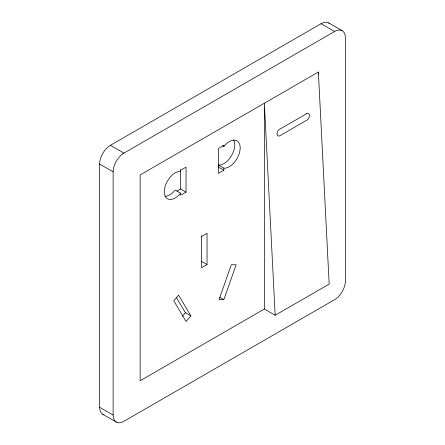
<?xml version="1.0" encoding="UTF-8"?>
<svg xmlns="http://www.w3.org/2000/svg" width="445" height="445" viewBox="0 0 445 445"><rect width="100%" height="100%" fill="white"/><g stroke="black" fill="none" stroke-linecap="round" stroke-linejoin="round"><path stroke-width="0.67" d="M233.669 139.869A15.375 8.878 -60 0 1 231.35 155.928A15.375 8.878 -60 0 1 218.484 165.067L218.451 167.148L223.852 170.263L223.885 168.182A15.375 8.878 -60 0 0 240.194 147.896A15.375 8.878 -60 0 0 223.885 146.438L222.684 145.749M223.852 299.652L236.111 264.786L231.3 264.736L219.04 299.602L223.852 299.652L219.652 297.227M182.389 316.323L185.454 312.752L176.342 297.371M190.855 315.872L186.043 321.485L173.778 300.776L178.595 295.163L190.855 315.872L185.454 312.752M103.846 414.723A15.275 8.822 -60 0 1 99.619 407.27L99.619 164.027A15.275 8.822 -60 0 1 110.421 145.315L321.073 23.696A15.275 8.822 -60 0 1 329.645 23.63M113.125 415.068L113.125 171.826A15.275 8.822 -60 0 1 123.927 153.113L334.579 31.495A15.275 8.822 -60 0 1 345.381 37.73L345.381 280.973A15.275 8.822 -60 0 1 334.579 299.685L123.927 421.304A15.275 8.822 -60 0 1 113.125 415.068L99.619 407.27M318.375 72.034L140.131 174.941L140.131 380.764L264.358 309.036L275.166 315.277L329.178 284.088L318.375 72.034L318.375 74.115M177.038 191.055L180.642 188.975L186.043 192.095L186.043 167.148L180.642 170.263L180.603 171.431A15.375 8.878 -60 0 0 164.3 191.717A15.375 8.878 -60 0 0 180.603 193.174L180.642 195.21L186.043 192.095M223.852 170.263L218.451 173.383L218.451 148.435L223.852 145.315L223.885 146.438M201.635 236.456L207.036 233.341L207.036 264.525L201.635 267.645L201.635 235.767M328.716 22.94L342.216 30.738M321.073 23.696L334.579 31.495M218.484 165.067L223.885 168.182M110.421 145.315L123.927 153.113M180.603 193.174L175.202 190.054A15.375 8.878 -60 0 1 164.956 196.356M99.619 164.027L113.125 171.826M201.635 261.404L207.036 264.525M102.784 414.262L116.284 422.06M275.166 315.277L264.358 103.218L264.358 309.036M180.642 169.573L180.642 188.975M306.594 113.709L279.588 129.3A3.821 2.336 -63.1 0 0 277.051 134.067A3.821 2.336 -63.1 0 0 279.916 135.714L306.922 120.122A3.821 2.336 -63.1 0 0 309.459 115.355A3.821 2.336 -63.1 0 0 306.594 113.709"/></g></svg>
